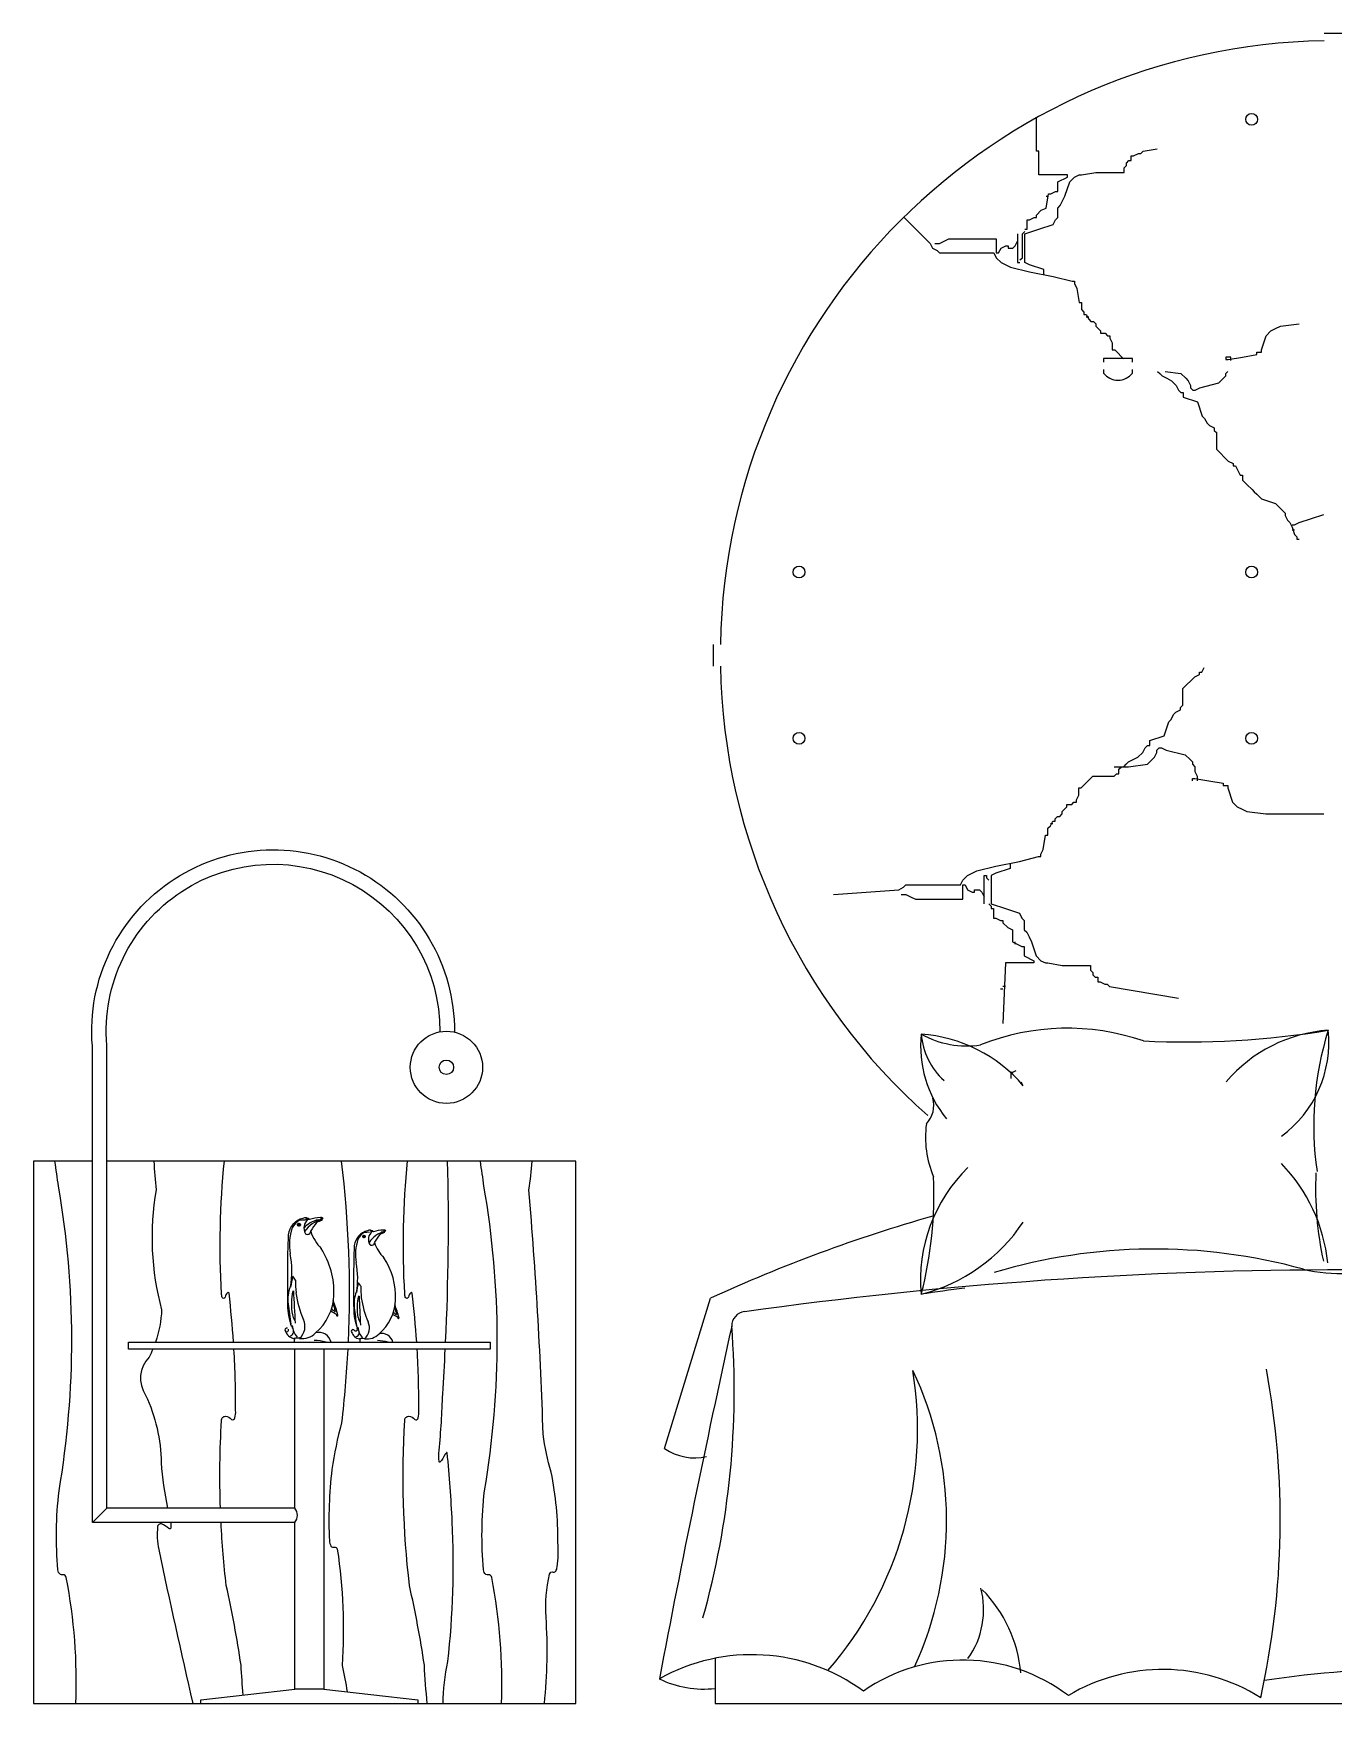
# Model space of a CAD drawing. Header units: inches. Extents: x 4.1 to 46.6, y 13.1 to 37.9.
# Drawn here: x 34.421 to 36.219, y 19.443 to 21.753 of the extents above; entities that cross this region are included whole.
import ezdxf

# ---------------------------------------------------------------- set-up
doc = ezdxf.new("R2010")
doc.units = ezdxf.units.IN
doc.header["$MEASUREMENT"] = 0
for name, color, linetype in [('02', 2, 'Continuous'), ('4', 4, 'Continuous'), ('8', 8, 'Continuous')]:
    doc.layers.add(name, color=color, linetype=linetype)

msp = doc.modelspace()

# ---------------------------------------------------------------- hatches: boundary and pattern name
at = {"layer": '8'}
h = msp.add_hatch(dxfattribs=at)
h.set_pattern_fill('ANSI31', color=256, scale=0.00016727, style=0)
h.set_pattern_definition([(45, (35.0424574, 19.9882586), (-0.0003755328, 0.0003755328), [])])
h.paths.add_polyline_path([(34.7901, 20.1055, 1), (34.7861, 20.1055, 1)])
h = msp.add_hatch(dxfattribs=at)
h.set_pattern_fill('ANSI31', color=256, scale=0.000150543, style=0)
h.set_pattern_definition([(45, (35.10694464, 19.98375186), (-0.0003379795, 0.0003379795), [])])
h.paths.add_polyline_path([(34.8798, 20.0893, 1), (34.8762, 20.0893, 1)])

# ---------------------------------------------------------------- linework, layer by layer
at = {"layer": '02'}
for p, q in [((35.8081, 21.5902), (35.8081, 21.6363)), ((35.8114, 21.5902), (35.8081, 21.5902)), ((35.8114, 21.5575), (35.8114, 21.5902)), ((35.9325, 21.5739), (35.9358, 21.5772)), ((35.9358, 21.5772), (35.9391, 21.5772)), ((35.9391, 21.5772), (35.9391, 21.5837)), ((35.9391, 21.5837), (35.9424, 21.5837)), ((35.9424, 21.5837), (35.9489, 21.587)), ((35.9489, 21.587), (35.9522, 21.587)), ((35.9522, 21.587), (35.9555, 21.5902)), ((35.9555, 21.5902), (35.9751, 21.5935)), ((35.8507, 21.5575), (35.8114, 21.5575)), ((35.8376, 21.5477), (35.8507, 21.5543)), ((35.8507, 21.5543), (35.8507, 21.5575)), ((35.854, 21.5477), (35.8605, 21.5543)), ((35.8605, 21.5543), (35.8671, 21.5575)), ((35.8671, 21.5575), (35.8703, 21.5575)), ((35.8703, 21.5575), (35.89, 21.5608)), ((35.89, 21.5608), (35.9293, 21.5608)), ((35.9293, 21.5673), (35.9325, 21.5706)), ((35.9293, 21.5608), (35.9293, 21.5673)), ((35.9325, 21.5706), (35.9325, 21.5739)), ((35.8212, 21.5117), (35.8245, 21.5314)), ((35.8245, 21.5314), (35.8278, 21.5314)), ((35.8278, 21.5314), (35.8343, 21.5346)), ((35.8343, 21.5346), (35.8376, 21.5346)), ((35.8376, 21.5346), (35.8376, 21.5477)), ((35.8474, 21.5281), (35.854, 21.5477)), ((35.8081, 21.5019), (35.8147, 21.5085)), ((35.8147, 21.5085), (35.8212, 21.5117)), ((35.8212, 21.5281), (35.8245, 21.5281)), ((35.8376, 21.5117), (35.8409, 21.515)), ((35.8376, 21.4987), (35.8376, 21.5117)), ((35.8409, 21.515), (35.8441, 21.5216)), ((35.8441, 21.5216), (35.8474, 21.5281)), ((35.6245, 21.4989), (35.6608, 21.4627)), ((35.795, 21.4823), (35.795, 21.4954)), ((35.795, 21.4954), (35.7983, 21.4954)), ((35.7983, 21.4954), (35.8049, 21.4987)), ((35.8049, 21.4987), (35.8081, 21.4987)), ((35.8081, 21.4987), (35.8081, 21.5019)), ((35.8114, 21.4823), (35.831, 21.4888)), ((35.831, 21.4888), (35.8343, 21.4954)), ((35.8343, 21.4954), (35.8376, 21.4987)), ((35.6608, 21.4627), (35.6641, 21.4561)), ((35.6673, 21.4627), (35.6739, 21.4627)), ((35.6739, 21.4627), (35.6804, 21.4659)), ((35.6804, 21.4659), (35.687, 21.4692)), ((35.687, 21.4692), (35.7525, 21.4692)), ((35.7525, 21.4692), (35.7525, 21.4496)), ((35.7787, 21.4594), (35.7819, 21.4659)), ((35.7819, 21.4758), (35.7819, 21.4365)), ((35.7885, 21.4758), (35.7918, 21.479)), ((35.7885, 21.443), (35.7885, 21.4758)), ((35.7918, 21.4758), (35.8114, 21.4823)), ((35.7918, 21.4823), (35.795, 21.4823)), ((35.7918, 21.4365), (35.7918, 21.4758)), ((35.6641, 21.4561), (35.6706, 21.4529)), ((35.6706, 21.4529), (35.6739, 21.4496)), ((35.6739, 21.4496), (35.7492, 21.4496)), ((35.7492, 21.4496), (35.7525, 21.443)), ((35.7525, 21.4496), (35.7557, 21.4496)), ((35.7525, 21.443), (35.759, 21.4365)), ((35.7557, 21.4496), (35.759, 21.4561)), ((35.759, 21.4561), (35.7656, 21.4594)), ((35.7656, 21.4594), (35.7688, 21.4594)), ((35.7688, 21.4594), (35.7688, 21.4561)), ((35.7688, 21.4561), (35.7754, 21.4561)), ((35.7754, 21.4561), (35.7787, 21.4594)), ((35.7852, 21.4398), (35.7885, 21.443)), ((35.759, 21.4365), (35.7656, 21.4332)), ((35.7656, 21.4332), (35.7721, 21.43)), ((35.7721, 21.43), (35.7983, 21.4234)), ((35.7819, 21.4365), (35.7852, 21.4365)), ((35.7983, 21.4332), (35.7918, 21.4365)), ((35.818, 21.4267), (35.7983, 21.4332)), ((35.7983, 21.4234), (35.831, 21.4169)), ((35.818, 21.4201), (35.818, 21.4267)), ((35.831, 21.4169), (35.8572, 21.4103)), ((35.8572, 21.4103), (35.8605, 21.4103)), ((35.8605, 21.4103), (35.8605, 21.4071)), ((35.8605, 21.4071), (35.8638, 21.4005)), ((35.8638, 21.4005), (35.8671, 21.3809)), ((35.8671, 21.3809), (35.8703, 21.3809)), ((35.8703, 21.3809), (35.8703, 21.3711)), ((35.8703, 21.3711), (35.8736, 21.3678)), ((35.8736, 21.3678), (35.8736, 21.3645)), ((35.8736, 21.3645), (35.8769, 21.3645)), ((35.8769, 21.3645), (35.8802, 21.358)), ((35.8769, 21.3613), (35.8802, 21.3613)), ((35.8802, 21.358), (35.8834, 21.3547)), ((35.8834, 21.3547), (35.8867, 21.3547)), ((35.8867, 21.3547), (35.89, 21.3514)), ((35.89, 21.3514), (35.89, 21.3482)), ((35.89, 21.3482), (35.8933, 21.3449)), ((35.8933, 21.3449), (35.8965, 21.3416)), ((36.1323, 21.3416), (36.1388, 21.3449)), ((36.1388, 21.3449), (36.1454, 21.3482)), ((36.1454, 21.3482), (36.1715, 21.3514)), ((35.8965, 21.3416), (35.8965, 21.3384)), ((35.8965, 21.3384), (35.9031, 21.3384)), ((35.9031, 21.3384), (35.9063, 21.3351)), ((35.9063, 21.3351), (35.9096, 21.3351)), ((35.9096, 21.3351), (35.9096, 21.3318)), ((35.9096, 21.3318), (35.9129, 21.3253)), ((35.9129, 21.3253), (35.9129, 21.3155)), ((36.1192, 21.3155), (36.1257, 21.3351)), ((36.1257, 21.3351), (36.1323, 21.3416)), ((35.9129, 21.3155), (35.9162, 21.3155)), ((35.9162, 21.3155), (35.9194, 21.3122)), ((35.9194, 21.3122), (35.926, 21.3056)), ((35.926, 21.3056), (35.9282, 21.3035)), ((36.0766, 21.3056), (36.0701, 21.3056)), ((36.0701, 21.3056), (36.0701, 21.3024)), ((36.0701, 21.3024), (36.0733, 21.3024)), ((36.0733, 21.3024), (36.093, 21.3056)), ((36.0766, 21.3008), (36.0766, 21.3056)), ((36.093, 21.3056), (36.1126, 21.3089)), ((36.1126, 21.3089), (36.1126, 21.3122)), ((36.1126, 21.3122), (36.1192, 21.3122)), ((36.1192, 21.3122), (36.1192, 21.3155)), ((35.9756, 21.2855), (35.9784, 21.2827)), ((35.9784, 21.2827), (35.9817, 21.2795)), ((35.9817, 21.2795), (35.9882, 21.2762)), ((35.9859, 21.2855), (36.0078, 21.2827)), ((35.9882, 21.2762), (35.9947, 21.2729)), ((36.0078, 21.2827), (36.0144, 21.2762)), ((36.0144, 21.2762), (36.0177, 21.2729)), ((36.0602, 21.2697), (36.0668, 21.2762)), ((36.0668, 21.2762), (36.0701, 21.2795)), ((36.0701, 21.2827), (36.0728, 21.2855)), ((36.0701, 21.2795), (36.0701, 21.2827)), ((35.9947, 21.2729), (36.0013, 21.2664)), ((36.0013, 21.2664), (36.0046, 21.2598)), ((36.0046, 21.2598), (36.0078, 21.2566)), ((36.0078, 21.2566), (36.0111, 21.2566)), ((36.0111, 21.2566), (36.0111, 21.25)), ((36.0177, 21.2729), (36.0209, 21.2664)), ((36.0209, 21.2664), (36.0209, 21.2631)), ((36.0209, 21.2631), (36.0242, 21.2598)), ((36.0242, 21.2598), (36.0275, 21.2598)), ((36.0275, 21.2598), (36.034, 21.2631)), ((36.034, 21.2631), (36.0602, 21.2697)), ((36.0111, 21.25), (36.0308, 21.2435)), ((36.0308, 21.2435), (36.0373, 21.2239)), ((36.0373, 21.2239), (36.0406, 21.2206)), ((36.0406, 21.2206), (36.0439, 21.214)), ((36.0439, 21.214), (36.0471, 21.2108)), ((36.0471, 21.2108), (36.0537, 21.2075)), ((36.0537, 21.2075), (36.0537, 21.2042)), ((36.0537, 21.2042), (36.057, 21.201)), ((36.057, 21.201), (36.057, 21.1781)), ((36.057, 21.1781), (36.0602, 21.1748)), ((36.0602, 21.1748), (36.0701, 21.165)), ((36.0701, 21.165), (36.0733, 21.1617)), ((36.0733, 21.1617), (36.0799, 21.1584)), ((36.0799, 21.1584), (36.0799, 21.1552)), ((36.0799, 21.1552), (36.0831, 21.1552)), ((36.0831, 21.1552), (36.0864, 21.1486)), ((36.0864, 21.1486), (36.0897, 21.1421)), ((36.0897, 21.1421), (36.093, 21.1421)), ((36.093, 21.1421), (36.093, 21.1355)), ((36.093, 21.1355), (36.0995, 21.129)), ((36.0995, 21.129), (36.1061, 21.1224)), ((36.1061, 21.1224), (36.1093, 21.1192)), ((36.1093, 21.1192), (36.1126, 21.1159)), ((36.1126, 21.1159), (36.1192, 21.1094)), ((36.1192, 21.1094), (36.1388, 21.1028)), ((36.1388, 21.1028), (36.1454, 21.0963)), ((36.1454, 21.0963), (36.1486, 21.093)), ((36.1486, 21.093), (36.1519, 21.0897)), ((36.1519, 21.0897), (36.1519, 21.0865)), ((36.1519, 21.0865), (36.1552, 21.0799)), ((36.1552, 21.0799), (36.1584, 21.0766)), ((36.1584, 21.0766), (36.1617, 21.0701)), ((36.1617, 21.0734), (36.165, 21.0734)), ((36.1617, 21.0701), (36.165, 21.0603)), ((36.165, 21.0734), (36.1715, 21.0766)), ((36.1715, 21.0766), (36.2055, 21.088)), ((36.1617, 21.0668), (36.165, 21.0668)), ((36.165, 21.0603), (36.1683, 21.057)), ((36.1683, 21.057), (36.1683, 21.0537)), ((36.1683, 21.0537), (36.1715, 21.0537)), ((36.0138, 20.8502), (36.0236, 20.86)), ((36.0236, 20.86), (36.0269, 20.8633)), ((36.0269, 20.8633), (36.0335, 20.8666)), ((36.0335, 20.8666), (36.0335, 20.8699)), ((36.0335, 20.8699), (36.0367, 20.8699)), ((36.0367, 20.8699), (36.04, 20.8764)), ((36.0105, 20.847), (36.0138, 20.8502)), ((36.0105, 20.8241), (36.0105, 20.847)), ((35.9975, 20.811), (36.0007, 20.8142)), ((36.0007, 20.8142), (36.0073, 20.8175)), ((36.0073, 20.8208), (36.0105, 20.8241)), ((36.0073, 20.8175), (36.0073, 20.8208)), ((35.9844, 20.7815), (35.9909, 20.8012)), ((35.9909, 20.8012), (35.9942, 20.8044)), ((35.9942, 20.8044), (35.9975, 20.811)), ((35.9582, 20.7652), (35.9614, 20.7684)), ((35.9614, 20.7684), (35.9647, 20.7684)), ((35.9647, 20.775), (35.9844, 20.7815)), ((35.9647, 20.7684), (35.9647, 20.775)), ((35.932, 20.7423), (35.9352, 20.7455)), ((35.9352, 20.7455), (35.9418, 20.7488)), ((35.9418, 20.7488), (35.9483, 20.7521)), ((35.9483, 20.7521), (35.9549, 20.7586)), ((35.9549, 20.7586), (35.9582, 20.7652)), ((35.9614, 20.7423), (35.968, 20.7488)), ((35.968, 20.7488), (35.9713, 20.7521)), ((35.9713, 20.7521), (35.9745, 20.7586)), ((35.9745, 20.7619), (35.9778, 20.7652)), ((35.9745, 20.7586), (35.9745, 20.7619)), ((35.9778, 20.7652), (35.9811, 20.7652)), ((35.9811, 20.7652), (35.9876, 20.7619)), ((35.9876, 20.7619), (36.0138, 20.7554)), ((36.0138, 20.7554), (36.0204, 20.7488)), ((36.0204, 20.7488), (36.0236, 20.7455)), ((36.0236, 20.7455), (36.0236, 20.7423)), ((35.8796, 20.7194), (35.8861, 20.7259)), ((35.8861, 20.7259), (35.9156, 20.7259)), ((35.9156, 20.739), (35.9352, 20.739)), ((35.9156, 20.7259), (35.9189, 20.7292)), ((35.9189, 20.7292), (35.9221, 20.7292)), ((35.9221, 20.7357), (35.9254, 20.739)), ((35.9221, 20.7292), (35.9221, 20.7357)), ((35.9287, 20.739), (35.932, 20.7423)), ((35.9352, 20.739), (35.9614, 20.7423)), ((36.0236, 20.7423), (36.0269, 20.739)), ((36.0236, 20.7194), (36.0236, 20.7226)), ((36.0236, 20.7226), (36.0269, 20.7226)), ((36.0269, 20.739), (36.0269, 20.7325)), ((36.0269, 20.7325), (36.0302, 20.7259)), ((36.0269, 20.7226), (36.0466, 20.7194)), ((36.0302, 20.7259), (36.0302, 20.7194)), ((35.8632, 20.6932), (35.8665, 20.6997)), ((35.8665, 20.6997), (35.8665, 20.7096)), ((35.8665, 20.7096), (35.8698, 20.7096)), ((35.8698, 20.7096), (35.873, 20.7128)), ((35.873, 20.7128), (35.8796, 20.7194)), ((36.0466, 20.7194), (36.0662, 20.7161)), ((36.0662, 20.7161), (36.0662, 20.7128)), ((36.0662, 20.7128), (36.0728, 20.7128)), ((36.0728, 20.7128), (36.0728, 20.7096)), ((36.0728, 20.7096), (36.0793, 20.6899)), ((35.8436, 20.6768), (35.8468, 20.6801)), ((35.8436, 20.6736), (35.8436, 20.6768)), ((35.8468, 20.6801), (35.8501, 20.6834)), ((35.8501, 20.6834), (35.8501, 20.6867)), ((35.8501, 20.6867), (35.8567, 20.6867)), ((35.8567, 20.6867), (35.8599, 20.6899)), ((35.8599, 20.6899), (35.8632, 20.6899)), ((35.8632, 20.6899), (35.8632, 20.6932)), ((36.0793, 20.6899), (36.0858, 20.6834)), ((36.0858, 20.6834), (36.0924, 20.6801)), ((36.0924, 20.6801), (36.0989, 20.6768)), ((36.0989, 20.6768), (36.1251, 20.6736)), ((35.8239, 20.6539), (35.8272, 20.6572)), ((35.8239, 20.6441), (35.8239, 20.6539)), ((35.8272, 20.6572), (35.8305, 20.6638)), ((35.8272, 20.6605), (35.8305, 20.6605)), ((35.8305, 20.6638), (35.8337, 20.6638)), ((35.8337, 20.667), (35.837, 20.6703)), ((35.8337, 20.6638), (35.8337, 20.667)), ((35.837, 20.6703), (35.8403, 20.6703)), ((35.8403, 20.6703), (35.8436, 20.6736)), ((36.1251, 20.6736), (36.2055, 20.6736)), ((35.8174, 20.6245), (35.8207, 20.6441)), ((35.8207, 20.6441), (35.8239, 20.6441)), ((35.7519, 20.6016), (35.7846, 20.6081)), ((35.7846, 20.6081), (35.8108, 20.6147)), ((35.8108, 20.6147), (35.8141, 20.6147)), ((35.8141, 20.618), (35.8174, 20.6245)), ((35.8141, 20.6147), (35.8141, 20.618)), ((35.7061, 20.582), (35.7126, 20.5885)), ((35.7126, 20.5885), (35.7192, 20.5918)), ((35.7192, 20.5918), (35.7257, 20.5951)), ((35.7257, 20.5951), (35.7519, 20.6016)), ((35.7355, 20.5493), (35.7355, 20.5885)), ((35.7355, 20.5885), (35.7388, 20.5885)), ((35.7388, 20.5885), (35.7388, 20.5852)), ((35.7388, 20.5852), (35.7421, 20.582)), ((35.7519, 20.5918), (35.7454, 20.5885)), ((35.7454, 20.5885), (35.7454, 20.5493)), ((35.7715, 20.5983), (35.7519, 20.5918)), ((35.7715, 20.6049), (35.7715, 20.5983)), ((35.5271, 20.5623), (35.6177, 20.5689)), ((35.6177, 20.5689), (35.6242, 20.5722)), ((35.6209, 20.5623), (35.6275, 20.5623)), ((35.6242, 20.5722), (35.6275, 20.5754)), ((35.6275, 20.5754), (35.7028, 20.5754)), ((35.6275, 20.5623), (35.634, 20.5591)), ((35.634, 20.5591), (35.6406, 20.5558)), ((35.7028, 20.5754), (35.7061, 20.582)), ((35.7061, 20.5558), (35.7061, 20.5754)), ((35.7061, 20.5754), (35.7093, 20.5754)), ((35.7093, 20.5754), (35.7126, 20.5689)), ((35.7126, 20.5689), (35.7192, 20.5656)), ((35.7192, 20.5656), (35.7224, 20.5656)), ((35.7224, 20.5656), (35.7224, 20.5689)), ((35.7224, 20.5689), (35.729, 20.5689)), ((35.729, 20.5689), (35.7323, 20.5656)), ((35.7323, 20.5656), (35.7355, 20.5591)), ((35.6406, 20.5558), (35.7061, 20.5558)), ((35.7421, 20.5493), (35.7454, 20.546)), ((35.7454, 20.5493), (35.765, 20.5427)), ((35.7454, 20.546), (35.7454, 20.5427)), ((35.7454, 20.5427), (35.7486, 20.5427)), ((35.7486, 20.5427), (35.7486, 20.5296)), ((35.765, 20.5427), (35.7846, 20.5362)), ((35.7846, 20.5362), (35.7879, 20.5296)), ((35.7486, 20.5296), (35.7519, 20.5296)), ((35.7519, 20.5296), (35.7584, 20.5264)), ((35.7584, 20.5264), (35.7617, 20.5264)), ((35.7617, 20.5264), (35.7617, 20.5231)), ((35.7617, 20.5231), (35.7683, 20.5165)), ((35.7683, 20.5165), (35.7748, 20.5133)), ((35.7748, 20.5133), (35.7748, 20.4969)), ((35.7879, 20.5296), (35.7912, 20.5264)), ((35.7912, 20.5264), (35.7912, 20.5133)), ((35.7912, 20.5133), (35.7945, 20.51)), ((35.7748, 20.4969), (35.7814, 20.4936)), ((35.7781, 20.4969), (35.7781, 20.4936)), ((35.7814, 20.4936), (35.7879, 20.4904)), ((35.7879, 20.4904), (35.7912, 20.4904)), ((35.7912, 20.4904), (35.7912, 20.4773)), ((35.7945, 20.51), (35.7977, 20.5035)), ((35.7977, 20.5035), (35.801, 20.4969)), ((35.801, 20.4969), (35.8076, 20.4773)), ((35.765, 20.4675), (35.7617, 20.3836)), ((35.8043, 20.4675), (35.765, 20.4675)), ((35.7912, 20.4773), (35.8043, 20.4707)), ((35.8043, 20.4707), (35.8043, 20.4675)), ((35.8076, 20.4773), (35.8141, 20.4707)), ((35.8141, 20.4707), (35.8207, 20.4675)), ((35.8207, 20.4675), (35.8239, 20.4675)), ((35.8239, 20.4675), (35.8436, 20.4642)), ((35.8436, 20.4642), (35.8829, 20.4642)), ((35.8829, 20.4642), (35.8829, 20.4577)), ((35.8829, 20.4577), (35.8861, 20.4544)), ((35.8861, 20.4544), (35.8861, 20.4511)), ((35.8861, 20.4511), (35.8894, 20.4478)), ((35.8894, 20.4478), (35.8927, 20.4478)), ((35.8927, 20.4478), (35.8927, 20.4413)), ((35.7617, 20.4315), (35.7584, 20.4315)), ((35.765, 20.4348), (35.7617, 20.4348)), ((35.8927, 20.4413), (35.896, 20.4413)), ((35.896, 20.4413), (35.9025, 20.438)), ((35.9025, 20.438), (35.9058, 20.438)), ((35.9058, 20.438), (35.9091, 20.4348)), ((35.9091, 20.4348), (36.0045, 20.4189)), ((35.7732, 20.3167), (35.7754, 20.3167)), ((35.7732, 20.3078), (35.7732, 20.3167)), ((35.7754, 20.3167), (35.7799, 20.3189)), ((35.7866, 20.3033), (35.7888, 20.2988)), ((34.5223, 19.7136), (34.5023, 19.6936)), ((34.8223, 19.4632), (34.7823, 19.4632))]:
    msp.add_line(p, q, dxfattribs=at)
msp.add_lwpolyline([(35.9408, 21.2985), (35.9408, 21.3035), (35.9008, 21.3035), (35.9008, 21.2985)], dxfattribs=at)
for points in [[(35.9008, 21.2885), (35.9008, 21.2835, 0.5), (35.9408, 21.2835), (35.9408, 21.2885)], [(34.4796, 19.4432, 0.05716), (34.4662, 19.6174, 0.38963), (34.4614, 19.6213, -0.119524), (34.4581, 19.6218, -0.255301), (34.4548, 19.6281, -0.050291), (34.4562, 19.7373, 0.085487), (34.4554, 20.1587, 0.006159), (34.4505, 20.1932, 0.006159)], [(34.5874, 20.1932, 0.022716), (34.5906, 20.1537, 0.110595), (34.5981, 19.9879, -0.073358), (34.5897, 19.9432, -0.073358)], [(34.6975, 19.9432, 0.01273), (34.6913, 20.0108, 0.587398), (34.6891, 20.0113, 0.162638), (34.6861, 20.0055, -0.727836), (34.6817, 20.0049, -0.04503), (34.681, 20.0101, -0.039272), (34.6849, 20.1939)], [(34.8465, 20.1932, -0.041282), (34.856, 19.9432, -0.041282)], [(34.9509, 19.9432, 0.01273), (34.9447, 20.0108, 0.587398), (34.9426, 20.0113, 0.162638), (34.9395, 20.0055, -0.727836), (34.9351, 20.0049, -0.04503), (34.9344, 20.0101, -0.039272), (34.9383, 20.1939)], [(34.9909, 19.9432, 0.017917), (34.9937, 20.1939)], [(35.0681, 19.4432, 0.05716), (35.0547, 19.6174, 0.38963), (35.0498, 19.6213, -0.119524), (35.0466, 19.6218, -0.255301), (35.0433, 19.6281, -0.050291), (35.0446, 19.7373, 0.085487), (35.0439, 20.1587, 0.006159), (35.0389, 20.1932, 0.006159)], [(35.1274, 19.4432, 0.044327), (35.1297, 19.5629, -0.066672), (35.1345, 19.6222, -0.419645), (35.1398, 19.6251, 0.31337), (35.1433, 19.6264, 0.11093), (35.1451, 19.6322, 0.055368), (35.146, 19.6661, 0.053083), (35.137, 19.7631, -0.044602), (35.1258, 19.8158, 0.012588), (35.1061, 20.1537, 0.02508), (35.1104, 20.1932, 0.02508)], [(34.8207, 20.1152, -0.021768), (34.8177, 20.1155, 0.07805), (34.8025, 20.1127, 0.059076)], [(34.9074, 20.098, -0.021768), (34.9047, 20.0982, 0.07805), (34.891, 20.0957, 0.059076)], [(34.5859, 19.9332, -0.019077), (34.5809, 19.9224, 0.354326), (34.5759, 19.8697, -0.108164), (34.5975, 19.7761, 0.030744), (34.6062, 19.7136, 0.030744)], [(34.6795, 19.7136, -0.022883), (34.6809, 19.8346, -0.41693), (34.6864, 19.8406, -0.220071), (34.6948, 19.8361, 0.577874), (34.6993, 19.8383, 0.112093), (34.7004, 19.8486, 0.015868), (34.6981, 19.9332)], [(34.8555, 19.9332, -0.01682), (34.8469, 19.8315, 0.031531), (34.8337, 19.7669, 0.043006), (34.8302, 19.6684, 0.098205), (34.8323, 19.6609, 0.36523), (34.8368, 19.6597, -0.356043), (34.8411, 19.6567, -0.052666), (34.8478, 19.4958, -0.007521), (34.8548, 19.4594, -0.007521)], [(34.9653, 19.4432, -0.006823), (34.9615, 19.4964, 0.018283), (34.9409, 19.6066, -0.043177), (34.9343, 19.8346, -0.41693), (34.9398, 19.8406, -0.220071), (34.9482, 19.8361, 0.577874), (34.9528, 19.8383, 0.112093), (34.9538, 19.8486, 0.015868), (34.9515, 19.9332, 0.015868)], [(34.9874, 19.4432, -0.042885), (34.9938, 19.5014, 0.04143), (35, 19.6948, 0.013733), (34.9931, 19.7898, 0.550637), (34.992, 19.7901, 0.083552), (34.9902, 19.788, -0.04384), (34.9831, 19.777, -0.581346), (34.9819, 19.778, -0.064167), (34.9819, 19.7934, 0.015996), (34.9868, 19.8715, 0.004412), (34.9904, 19.9332, 0.004412)], [(34.6107, 19.6936, -0.050045), (34.6109, 19.6867, -0.726973), (34.6079, 19.6852, 0.099826), (34.5979, 19.6918, 0.474653), (34.5926, 19.6879, 0.079624), (34.5941, 19.6564, 0.004594), (34.6413, 19.4432)], [(34.7109, 19.455, -0.005313), (34.708, 19.4964, 0.018283), (34.6875, 19.6066, -0.01649), (34.6803, 19.6936)]]:
    msp.add_lwpolyline(points, format="xyb", dxfattribs=at)
msp.add_lwpolyline([(35.0523, 19.9332), (34.5523, 19.9332), (34.5523, 19.9432), (35.0523, 19.9432)], close=True, dxfattribs=at)
for centre, radius in [((36.1055, 21.6343), 0.00815), ((35.4797, 21.0082), 0.00815), ((36.1055, 21.0082), 0.00815), ((35.4797, 20.7782), 0.00815), ((36.1055, 20.7782), 0.00815), ((34.992, 20.3232), 0.01), ((34.7881, 20.1055), 0.002), ((34.8198, 20.1144), 0.00119), ((34.9065, 20.0973), 0.00107), ((34.878, 20.0893), 0.0018)]:
    msp.add_circle(centre, radius, dxfattribs=at)
for centre, radius, start, end in [((35.8507, 20.0541), 0.3232, 71.0183, 111.7974), ((36.0145, 21.5606), 1.2023, 267.2024, 279.4345), ((36.2258, 20.1709), 0.2041, 94.0129, 139.5811), ((36.0505, 20.3579), 0.1619, 306.5711, 5.89), ((36.6334, 20.2428), 0.442, 162.6599, 188.279), ((35.8067, 20.3524), 0.1589, 174.0198, 219.1564), ((35.7447, 20.3764), 0.0963, 184.4125, 227.9431), ((35.7116, 20.483), 0.1302, 241.0908, 278.4042), ((35.6344, 20.1654), 0.2041, 40.4189, 85.9871), ((35.6279, 20.2711), 0.0382, 316.7316, 14.6494), ((35.7946, 20.2265), 0.1401, 172.4632, 202.983), ((35.9812, 20.0292), 0.2309, 5.8787, 44.1479), ((35.864, 20.0295), 0.2163, 134.1864, 185.364), ((35.1114, 20.1476), 0.5548, 345.5635, 2.5061), ((36.6589, 20.1551), 0.4649, 177.2583, 192.4459), ((34.8002, 20.0878), 0.0274, 104.5086, 172.0671), ((34.8517, 20.078), 0.0767, 162.4939, 189.5131), ((34.8028, 20.0885), 0.0272, 122.0147, 152.6211), ((34.7943, 20.0552), 0.0567, 87.8919, 96.053), ((34.797, 20.1081), 0.00719, 39.3244, 120.0909), ((34.8104, 20.1009), 0.0156, 129.2025, 210.303), ((34.8246, 20.0726), 0.0411, 104.3466, 136.5591), ((34.8296, 20.0736), 0.0405, 103.6275, 146.3782), ((34.8004, 20.1053), 0.00764, 73.4259, 121.2017), ((34.8027, 20.1177), 0.00567, 202.7883, 241.2568), ((34.8699, 20.0603), 0.075, 139.9184, 150.7668), ((34.9674, 19.7521), 0.3887, 112.3284, 113.4849), ((34.8147, 20.1299), 0.0175, 269.2586, 287.7821), ((34.8194, 20.1125), 0.000959, 288.8097, 52.2427), ((34.889, 20.0733), 0.0247, 104.5086, 172.0671), ((34.886, 20.0916), 0.00647, 39.3244, 121.1806), ((34.8912, 20.1002), 0.0051, 202.7883, 241.2568), ((35.5882, 20.2442), 0.2426, 284.4288, 326.1804), ((36.8589, 20.0199), 2.087, 178.0327, 179.3895), ((34.7997, 20.0969), 0.00478, 235.1978, 359.5594), ((34.8668, 20.1186), 0.0665, 199.8965, 223.6861), ((36.7417, 20.0122), 1.8783, 178.0327, 179.3895), ((34.9353, 20.0645), 0.069, 162.4939, 189.5131), ((34.8912, 20.074), 0.0245, 122.0147, 152.6211), ((34.8836, 20.044), 0.051, 87.8919, 96.053), ((34.8981, 20.0851), 0.0141, 129.2025, 210.303), ((34.9153, 20.0606), 0.0364, 103.6275, 146.3782), ((34.8885, 20.0815), 0.0043, 235.1978, 359.5594), ((34.9488, 20.1011), 0.0599, 199.8965, 223.6861), ((34.9516, 20.0486), 0.0675, 139.9184, 150.7668), ((35.0394, 19.7712), 0.3498, 112.3284, 113.4849), ((34.902, 20.1112), 0.0157, 269.2586, 287.7821), ((34.6498, 20.0415), 0.1285, 350.0208, 10.6905), ((34.7256, 20.0123), 0.1109, 357.782, 32.9726), ((34.7536, 20.0316), 0.1157, 350.0208, 10.6905), ((34.8218, 20.0054), 0.0999, 357.782, 32.9726), ((35.9714, 19.3009), 0.771, 74.5188, 106.7193), ((37.0846, 20.0317), 2.3126, 179.7398, 180.9175), ((34.772, 20.0422), 2.738367766141892e-16, 83.8298, 0.898), ((35.1051, 19.96), 0.334, 167.16, 169.7845), ((34.763, 20.019), 0.0224, 26.2122, 42.6148), ((34.9058, 20.026), 0.1227, 178.639, 186.8204), ((34.8635, 20.0323), 2.464530989527703e-16, 83.8298, 0.898), ((36.9448, 20.0228), 2.0813, 179.7398, 180.9175), ((36.2291, 20.2651), 0.2271, 256.796, 288.1918), ((34.8225, 20.0019), 0.0498, 158.6403, 186.9299), ((34.855, 19.9957), 0.0775, 166.153, 190.9793), ((31.023, 19.8046), 3.7637, 2.5076, 3.1888), ((34.9313, 20.0321), 0.1488, 188.0035, 202.9047), ((34.763, 20.0114), 0.0735, 310.9061, 357.3189), ((34.909, 19.9961), 0.0448, 158.6403, 186.9299), ((35.1633, 19.9583), 0.3006, 167.16, 169.7845), ((34.9382, 19.9904), 0.0698, 166.153, 190.9793), ((34.8554, 20.0114), 0.0202, 26.2122, 42.6148), ((31.4895, 19.8184), 3.3873, 2.5076, 3.1888), ((34.9839, 20.0177), 0.1104, 178.639, 186.8204), ((35.0069, 20.0232), 0.1339, 188.0035, 202.9047), ((35.8492, 18.7815), 1.244, 96.4814, 99.2749), ((34.8564, 19.9946), 0.0841, 179.9699, 200.938), ((37.1009, 20.2848), 2.3457, 187.0741, 187.7579), ((34.8127, 19.9422), 0.0476, 55.0503, 66.1554), ((34.8483, 20.0063), 0.0231, 228.5552, 243.8273), ((35.2406, 20.0953), 0.4171, 193.6011, 195.2451), ((34.7022, 19.9455), 0.1441, 13.9738, 22.4666), ((34.8381, 19.9856), 3.114577538219637e-17, 210.4902, 90), ((34.9395, 19.9894), 0.0757, 179.9699, 200.938), ((36.9596, 20.2506), 2.1112, 187.0741, 187.7579), ((34.8555, 20.0046), 0.0662, 310.9061, 357.3189), ((34.9322, 20), 0.0208, 228.5552, 243.8273), ((35.2852, 20.08), 0.3754, 193.6011, 195.2451), ((34.8007, 19.9453), 0.1296, 13.9738, 22.4666), ((34.7711, 19.96), 0.00255, 62.7484, 26.46), ((34.7844, 19.9642), 0.0164, 199.7664, 258.6737), ((34.7743, 19.958), 0.00645, 284.1894, 53.4793), ((34.8076, 19.9692), 0.0292, 186.4822, 220.9342), ((34.8017, 19.9863), 0.0234, 193.3352, 212.58), ((34.7751, 19.9647), 0.0213, 310.2697, 26.609), ((34.8409, 19.9806), 0.00115, 136.6742, 343.8972), ((34.8627, 19.9583), 0.00229, 62.7484, 211.762), ((34.8663, 19.9612), 0.0027, 197.2084, 26.3455), ((34.8656, 19.9565), 0.0058, 284.1894, 53.4793), ((34.8956, 19.9666), 0.0263, 186.4822, 220.9342), ((34.8903, 19.982), 0.0211, 193.3352, 212.58), ((34.8664, 19.9625), 0.0192, 310.2697, 26.609), ((34.9001, 19.9423), 0.0428, 55.0503, 66.1554), ((34.923, 19.9813), 2.803119784397673e-17, 210.4902, 90), ((34.9256, 19.9769), 0.00104, 136.6742, 343.8972), ((34.9265, 19.9766), 1.466334024158826e-15, 193.7621, 197.7052), ((34.2308, 19.8757), 1.1592, 344.2856, 4.4349), ((34.7759, 19.9517), 7.606577128171924e-18, 118.3789, 270), ((34.7857, 19.9298), 0.0189, 80.1689, 103.9169), ((34.7874, 19.945), 0.00592, 144.8284, 197.4248), ((34.7926, 19.9742), 0.0261, 261.776, 315.2559), ((34.8034, 19.8476), 0.0981, 77.01, 86.7958), ((34.8158, 19.9395), 0.017, 12.623, 105.6254), ((34.8747, 19.9621), 0.0148, 199.7664, 258.6737), ((34.867, 19.9509), 6.845919415354731e-18, 118.3789, 270), ((34.8759, 19.9311), 0.017, 80.1689, 103.9169), ((34.8774, 19.9448), 0.00533, 144.8284, 197.4248), ((34.8821, 19.9711), 0.0235, 261.776, 315.2559), ((34.8918, 19.8572), 0.0883, 77.01, 86.7958), ((34.9029, 19.9398), 0.0153, 12.623, 105.6254), ((35.1332, 19.8222), 0.5104, 319.2066, 9.2297), ((35.1991, 19.6966), 0.4846, 335.285, 25.3448), ((35.0028, 19.6979), 1.1423, 347.5338, 10.4714), ((34.7708, 19.7036), 0.0152, 318.873, 41.127), ((35.6184, 19.5731), 0.1165, 324.5048, 14.8539), ((35.5985, 19.4686), 0.1886, 5.1497, 44.4688)]:
    msp.add_arc(centre, radius, start, end, dxfattribs=at)
at = {"layer": '4'}
for p, q in [((36.2358, 21.7532), (36.2058, 21.7532)), ((35.3608, 20.9082), (35.3608, 20.8782)), ((34.4208, 20.1932), (34.4208, 19.4432)), ((34.5023, 20.1932), (34.4208, 20.1932)), ((35.1708, 20.1932), (34.5223, 20.1932)), ((35.1708, 19.4432), (35.1708, 20.1932)), ((35.2938, 19.7961), (35.3572, 20.0037)), ((35.3638, 19.5059), (35.3638, 19.4432)), ((34.4208, 19.4432), (35.1708, 19.4432)), ((35.3638, 19.4432), (37.1289, 19.4432))]:
    msp.add_line(p, q, dxfattribs=at)
for points in [[(34.7823, 19.6936), (34.5023, 19.6936), (34.5023, 20.3528, -1.044255), (35.0031, 20.372)], [(34.7823, 19.7136), (34.5223, 19.7136), (34.5223, 20.3536, -1.045265), (34.9831, 20.3725)], [(36.1182, 19.4513, 0.282574), (35.8521, 19.4543, 0.324098), (35.5687, 19.4605, 0.293073), (35.2865, 19.4775)]]:
    msp.add_lwpolyline(points, format="xyb", dxfattribs=at)
for points in [[(34.7823, 19.7136), (34.7823, 19.9332)], [(34.8223, 19.9332), (34.8223, 19.4632)], [(34.7823, 19.4632), (34.7823, 19.6936)], [(34.6523, 19.4432), (34.6523, 19.4482), (34.7823, 19.4632)], [(34.8223, 19.4632), (34.9523, 19.4482), (34.9523, 19.4432)]]:
    msp.add_lwpolyline(points, dxfattribs=at)
msp.add_circle((34.992, 20.3232), 0.05, dxfattribs=at)
for centre, radius, start, end in [((36.2208, 20.8932), 0.85, 91.0112, 178.9888), ((36.2208, 20.8932), 0.85, 181.0112, 228.518), ((36.2385, 18.0906), 2.1064, 105.8101, 114.7322), ((36.2365, 14.037), 6.0061, 82.03465, 97.96535), ((35.4065, 19.9654), 0.02, 96.5941, 180), ((52.4196, 16.2196), 17.4401, 167.5976, 169.23366), ((35.3353, 19.8557), 0.0727, 235.1289, 283.189), ((35.3475, 19.6016), 0.1383, 243.7945, 276.7468), ((36.3406, 18.0465), 1.445, 89.8669, 98.6519)]:
    msp.add_arc(centre, radius, start, end, dxfattribs=at)

doc.saveas('drawing.dxf')
